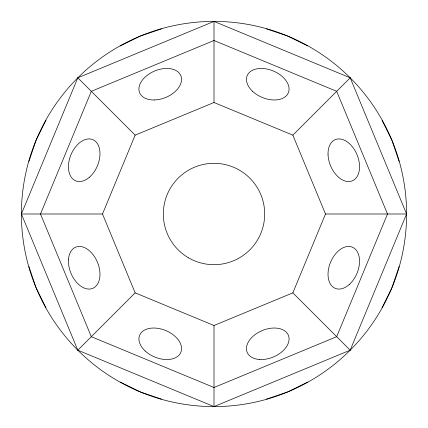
<?xml version="1.0" encoding="UTF-8"?>
<svg xmlns="http://www.w3.org/2000/svg" width="428" height="428" viewBox="0 0 428 428"><rect width="100%" height="100%" fill="white"/><g stroke="black" fill="none" stroke-linecap="round" stroke-linejoin="round"><path stroke-width="0.64" d="M28.879 161.458L36.059 140.293L45.946 120.252M399.121 266.542L391.941 287.707L382.054 307.748M21.4 214L77.81 77.81L214 21.4L350.19 77.81L406.6 214L350.19 350.19L214 406.6L77.81 350.19L21.4 214L102.495 214L135.152 135.152L214 102.495L292.848 135.152L325.505 214L292.848 292.848L214 325.505L135.152 292.848L102.495 214M77.81 350.19L135.152 292.848M292.848 135.152L350.19 77.81M120.252 45.946L140.293 36.059L161.458 28.879M307.748 382.054L287.707 391.941L266.542 399.121M325.505 214L406.6 214A192.6 192.6 0 0 1 117.7 380.797A192.6 192.6 0 0 1 117.7 47.203A192.6 192.6 0 0 1 406.6 214M266.542 28.879L287.707 36.059L307.748 45.946M161.458 399.121L140.293 391.941L120.252 382.054M77.81 77.81L135.152 135.152M292.848 292.848L350.19 350.19M382.054 120.252L391.941 140.293L399.121 161.458M45.946 307.748L36.059 287.707L28.879 266.542M214 21.4L214 102.495M214 325.505L214 406.6M91.314 91.314L40.494 214L91.314 336.686L214 387.506L336.686 336.686L387.506 214L336.686 91.314L214 40.494L91.314 91.314M188.657 257.891A50.686 50.686 0 0 0 264.686 214A50.686 50.686 0 0 0 188.657 170.109A50.686 50.686 0 0 0 188.657 257.891M328.041 154.695A22.299 14.343 67.5 0 0 352.319 180.846A22.299 14.343 67.5 0 0 350.992 145.188A22.299 14.343 67.5 0 0 328.041 154.695M252.702 91.426A22.299 14.343 22.5 0 0 288.36 92.748A22.299 14.343 22.5 0 0 262.209 68.475A22.299 14.343 22.5 0 0 252.702 91.426M154.695 99.959A22.299 14.343 -22.5 0 0 180.846 75.681A22.299 14.343 -22.5 0 0 145.188 77.008A22.299 14.343 -22.5 0 0 154.695 99.959M349.104 284.657A22.299 14.343 -67.5 0 0 353.977 248.047A22.299 14.343 -67.5 0 0 328.276 270.571A22.299 14.343 -67.5 0 0 349.104 284.657M259.571 359.493A22.299 14.343 -22.5 0 0 288.9 337.055A22.299 14.343 -22.5 0 0 254.804 334.808A22.299 14.343 -22.5 0 0 259.571 359.493M68.507 259.571A22.299 14.343 67.5 0 0 90.945 288.9A22.299 14.343 67.5 0 0 93.192 254.804A22.299 14.343 67.5 0 0 68.507 259.571M145.188 350.992A22.299 14.343 22.5 0 0 180.846 352.319A22.299 14.343 22.5 0 0 154.695 328.041A22.299 14.343 22.5 0 0 145.188 350.992M89.532 177.139A22.299 14.343 -67.5 0 0 94.406 140.528A22.299 14.343 -67.5 0 0 68.705 163.057A22.299 14.343 -67.5 0 0 89.532 177.139"/></g></svg>
